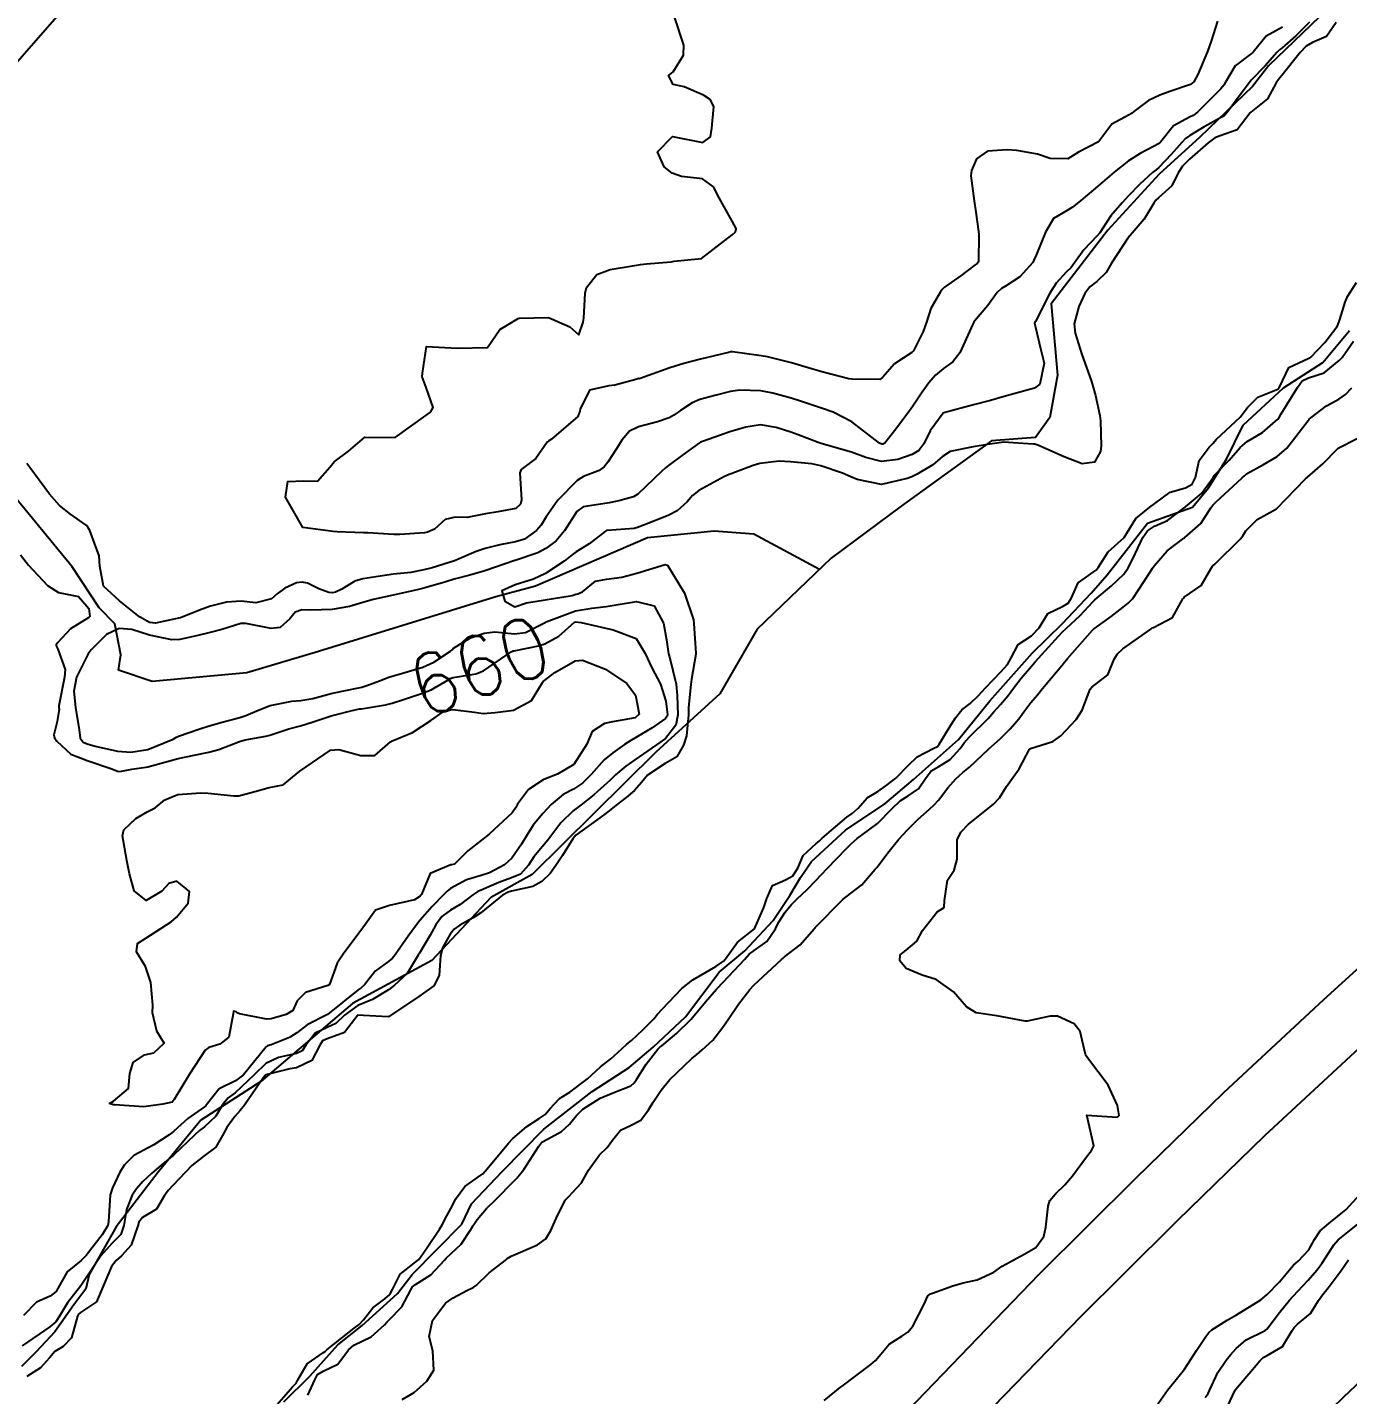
# Model space of a CAD drawing. Header units: metres. Extents: x 292545 to 299085, y 7450245 to 7463078.
# Drawn here: x 295875.1 to 295961.9, y 7459242 to 7459331.9 of the extents above; entities that cross this region are included whole.
import ezdxf
from ezdxf.enums import TextEntityAlignment as Align

# ---------------------------------------------------------------- set-up
doc = ezdxf.new("R2010")
doc.units = ezdxf.units.M
for name, color, linetype in [('Cotas', 45, 'Continuous'), ('Curvas de Nivel 1m', 11, 'Continuous'), ('Curvas de Nivel 5m', 15, 'Continuous'), ('Edificações', 30, 'Continuous'), ('Hidrografia', 140, 'Continuous'), ('Linha Férrea', 20, 'Continuous'), ('Vias Primárias', 230, 'Continuous')]:
    doc.layers.add(name, color=color, linetype=linetype)
doc.styles.add('Style-STANDARD', font='STANDARD.shx')

msp = doc.modelspace()

# ---------------------------------------------------------------- linework, layer by layer
at = {"layer": 'Curvas de Nivel 1m', "flags": 128}
for points, elevation in [([(295959.434, 7459332.243), (295958.524, 7459331.362), (295957.617, 7459330.566), (295957.455, 7459330.432), (295957.298, 7459330.273), (295956.513, 7459329.372), (295955.594, 7459328.431), (295955.523, 7459328.361), (295955.47, 7459328.291), (295954.664, 7459327.217), (295954.005, 7459326.306), (295953.794, 7459326.083), (295953.568, 7459325.954), (295952.507, 7459325.377), (295951.55, 7459324.796), (295951.28, 7459324.61), (295951.022, 7459324.345), (295950.338, 7459323.548), (295949.526, 7459322.691), (295949.347, 7459322.539), (295949.113, 7459322.364), (295948.277, 7459321.61), (295947.507, 7459320.818), (295947.102, 7459320.386), (295946.369, 7459319.517), (295945.633, 7459318.408), (295945.471, 7459318.21), (295944.584, 7459317.297), (295943.977, 7459316.425), (295943.745, 7459316.131), (295943.444, 7459315.844), (295942.768, 7459315.105), (295942.348, 7459314.446), (295941.404, 7459312.578), (295941.36, 7459312.504), (295941.346, 7459312.461), (295941.4, 7459312.211), (295941.731, 7459310.8), (295941.837, 7459310.453), (295941.987, 7459309.838), (295941.694, 7459308.455), (295941.35, 7459308.186), (295939.997, 7459307.823), (295939.345, 7459307.652), (295938.444, 7459307.387), (295937.339, 7459307.09), (295935.384, 7459306.58), (295935.333, 7459306.554), (295934.478, 7459305.382), (295934.065, 7459304.542), (295933.75, 7459304.102), (295933.302, 7459303.844), (295932.352, 7459303.51), (295931.295, 7459303.376), (295930.251, 7459303.638), (295929.304, 7459303.992), (295927.393, 7459304.537), (295927.312, 7459304.561), (295927.117, 7459304.623), (295925.81, 7459305.135), (295925.32, 7459305.315), (295924.361, 7459305.621), (295923.324, 7459305.778), (295922.359, 7459305.643), (295921.319, 7459305.325), (295919.594, 7459304.716), (295919.391, 7459304.639), (295919.311, 7459304.595), (295918.221, 7459303.809), (295917.288, 7459303.11), (295917.076, 7459302.953), (295916.84, 7459302.747), (295915.268, 7459301.231), (295914.982, 7459301.057), (295914.016, 7459300.782), (295913.388, 7459300.662), (295913.261, 7459300.646), (295911.671, 7459300.394), (295911.256, 7459300.09), (295910.439, 7459298.822), (295909.891, 7459298.172), (295909.225, 7459297.656), (295908.689, 7459297.378), (295907.213, 7459296.872), (295907.178, 7459296.86), (295905.206, 7459296.182), (295904.214, 7459295.906), (295903.2, 7459295.639), (295902.643, 7459295.471), (295901.194, 7459295.045), (295900.758, 7459294.937), (295899.189, 7459294.595), (295897.858, 7459294.302), (295897.184, 7459294.115), (295896.316, 7459293.854), (295895.179, 7459293.652), (295893.773, 7459293.615), (295893.179, 7459293.638), (295892.74, 7459293.472), (295892.382, 7459293.038), (295891.752, 7459292.456), (295891.163, 7459292.39), (295889.506, 7459292.729), (295889.168, 7459292.731), (295887.91, 7459292.344), (295887.159, 7459292.139), (295886.333, 7459291.931), (295885.151, 7459291.667), (295884.631, 7459291.647), (295883.155, 7459291.952), (295881.995, 7459292.327), (295881.161, 7459292.408), (295880.328, 7459292.006), (295879.528, 7459291.186), (295879.337, 7459290.992), (295879.138, 7459290.742), (295878.376, 7459289.201), (295878.195, 7459288.285), (295878.31, 7459287.202), (295878.536, 7459285.743), (295878.61, 7459285.197), (295878.804, 7459284.927), (295879.069, 7459284.812), (295879.585, 7459284.667), (295881.065, 7459284.332), (295881.943, 7459284.282), (295883.066, 7459284.451), (295884.728, 7459285.125), (295884.941, 7459285.256), (295885.076, 7459285.326), (295886.404, 7459285.786), (295887.086, 7459286.001), (295887.938, 7459286.244), (295889.095, 7459286.56), (295889.49, 7459286.681), (295890.38, 7459287.061), (295891.106, 7459287.346), (295892.526, 7459287.619), (295893.109, 7459287.665), (295893.901, 7459287.808), (295895.114, 7459288.128), (295895.82, 7459288.289), (295897.119, 7459288.551), (295897.452, 7459288.644), (295898.285, 7459288.968), (295898.893, 7459289.195), (295899.126, 7459289.271), (295899.583, 7459289.409), (295901.132, 7459289.855), (295901.862, 7459290.196), (295902.961, 7459290.912), (295903.054, 7459291.001), (295903.146, 7459291.104), (295904.278, 7459291.777), (295905.161, 7459292.104), (295905.87, 7459292.172), (295907.161, 7459292.052), (295907.877, 7459292.138), (295909.172, 7459292.796), (295909.2, 7459292.812), (295909.246, 7459292.839), (295911.18, 7459293.552), (295912.249, 7459293.732), (295913.183, 7459293.837), (295913.984, 7459293.983), (295915.187, 7459294.18), (295916.331, 7459293.899), (295916.947, 7459292.743), (295917.157, 7459291.666), (295917.293, 7459290.738), (295917.342, 7459290.537), (295917.783, 7459288.733), (295917.846, 7459287.998), (295917.893, 7459286.732), (295917.776, 7459286.043), (295917.077, 7459285.177), (295916.506, 7459284.749), (295915.063, 7459283.762), (295914.477, 7459283.358), (295913.799, 7459282.783), (295913.417, 7459282.417), (295913.042, 7459282.07), (295912.369, 7459281.464), (295911.536, 7459280.812), (295911.019, 7459280.414), (295910.21, 7459279.629), (295909.604, 7459278.834), (295909.355, 7459278.481), (295908.995, 7459278.078), (295908.435, 7459277.399), (295908.088, 7459276.849), (295907.565, 7459276.263), (295906.97, 7459276.016), (295906.126, 7459275.712), (295904.958, 7459275.203), (295904.741, 7459275.107), (295904.422, 7459274.895), (295903.581, 7459274.269), (295902.943, 7459273.895), (295902.385, 7459273.469), (295901.979, 7459272.92), (295901.609, 7459272.24), (295900.914, 7459271.065), (295900.837, 7459270.931), (295900.11, 7459269.726), (295899.261, 7459268.954), (295898.88, 7459268.66), (295897.827, 7459268.017), (295896.869, 7459267.633), (295895.993, 7459266.993), (295895.42, 7459266.436), (295894.851, 7459266.188), (295894.061, 7459265.801), (295893.444, 7459265.024), (295893.201, 7459264.654), (295892.827, 7459264.473), (295891.656, 7459264.21), (295890.82, 7459263.806), (295890.04, 7459263.062), (295888.801, 7459261.892), (295888.333, 7459261.549), (295887.968, 7459261.088), (295887.517, 7459260.357), (295886.771, 7459259.655), (295886.459, 7459259.414), (295886.13, 7459259.109), (295884.75, 7459257.79), (295884.383, 7459257.497), (295883.924, 7459257.138), (295883.306, 7459256.575), (295882.732, 7459256.055), (295882.3, 7459255.582), (295882.035, 7459255.157), (295881.658, 7459254.211), (295881.486, 7459253.162), (295881.277, 7459252.574), (295880.681, 7459251.98), (295879.963, 7459251.181), (295878.653, 7459249.2), (295877.771, 7459248.074), (295877.238, 7459247.214), (295877.005, 7459246.831), (295876.616, 7459246.505), (295874.795, 7459245.247)], 659), ([(295961.181, 7459332.225), (295960.541, 7459331.319), (295959.623, 7459330.922), (295959.197, 7459330.669), (295958.799, 7459330.252), (295957.598, 7459328.752), (295957.376, 7459328.491), (295957.238, 7459328.274), (295956.659, 7459327.202), (295955.573, 7459326.344), (295955.546, 7459326.317), (295955.529, 7459326.29), (295954.678, 7459325.176), (295953.55, 7459324.784), (295953.21, 7459324.653), (295952.751, 7459324.322), (295951.532, 7459323.255), (295951.08, 7459322.792), (295950.799, 7459322.347), (295950.372, 7459321.494), (295949.506, 7459320.697), (295949.317, 7459320.549), (295949.181, 7459320.363), (295948.56, 7459319.296), (295947.758, 7459318.377), (295947.47, 7459318.065), (295946.396, 7459316.401), (295946.055, 7459315.793), (295945.435, 7459315.217), (295944.984, 7459314.86), (295944.646, 7459314.418), (295944.266, 7459313.57), (295943.963, 7459312.424), (295944.012, 7459311.809), (295944.46, 7459310.419), (295945.069, 7459308.702), (295945.162, 7459308.412), (295945.346, 7459307.72), (295945.642, 7459306.407), (295945.685, 7459306.051), (295945.725, 7459304.406), (295945.684, 7459304.03), (295945.297, 7459303.339), (295944.486, 7459303.227), (295943.302, 7459303.685), (295941.557, 7459304.456), (295941.375, 7459304.521), (295941.314, 7459304.521), (295941.255, 7459304.519), (295939.314, 7459304.637), (295939.165, 7459304.631), (295938.259, 7459304.491), (295937.449, 7459304.36), (295937.31, 7459304.337), (295935.796, 7459304.035), (295935.301, 7459303.716), (295934.67, 7459303.158), (295933.635, 7459302.546), (295933.406, 7459302.424), (295933.281, 7459302.368), (295932.977, 7459302.251), (295931.276, 7459301.855), (295929.682, 7459302.193), (295929.281, 7459302.376), (295928.73, 7459302.606), (295927.29, 7459303.091), (295926.705, 7459303.216), (295925.294, 7459303.365), (295924.559, 7459303.392), (295923.292, 7459303.246), (295922.846, 7459303.118), (295921.69, 7459302.686), (295921.396, 7459302.574), (295921.281, 7459302.529), (295920.971, 7459302.386), (295919.27, 7459301.471), (295918.859, 7459301.132), (295918.509, 7459300.728), (295917.857, 7459300.134), (295917.254, 7459299.836), (295915.699, 7459299.215), (295915.245, 7459299.028), (295915.035, 7459298.982), (295913.243, 7459298.844), (295913.202, 7459298.831), (295913.139, 7459298.791), (295912.062, 7459297.97), (295911.222, 7459297.442), (295910.863, 7459297.17), (295910.423, 7459296.822), (295909.205, 7459296.01), (295908.414, 7459295.634), (295907.197, 7459295.271), (295906.327, 7459294.873), (295906.516, 7459294.2), (295907.183, 7459293.83), (295907.956, 7459294.081), (295909.187, 7459294.285), (295910.955, 7459294.578), (295911.191, 7459294.647), (295911.325, 7459294.675), (295911.636, 7459294.806), (295912.476, 7459295.521), (295913.201, 7459295.639), (295914.206, 7459295.776), (295915.206, 7459296.031), (295917.074, 7459296.605), (295917.211, 7459296.57), (295918.335, 7459294.729), (295918.92, 7459292.978), (295918.956, 7459292.722), (295919.084, 7459290.78), (295919.078, 7459290.721), (295918.787, 7459289.063), (295918.756, 7459288.724), (295918.608, 7459287.217), (295918.59, 7459286.725), (295918.463, 7459285.342), (295918.281, 7459284.728), (295917.822, 7459283.975), (295917.061, 7459283.537), (295915.904, 7459282.757), (295915.519, 7459282.29), (295915.038, 7459281.763), (295914.506, 7459281.3), (295913.837, 7459280.782), (295913.382, 7459280.424), (295913.016, 7459280.13), (295911.183, 7459278.817), (295911.001, 7459278.588), (295910.326, 7459277.49), (295909.882, 7459276.831), (295909.503, 7459276.307), (295908.967, 7459275.782), (295908.363, 7459275.445), (295906.957, 7459275.139), (295906.739, 7459275.081), (295906.372, 7459274.869), (295904.941, 7459273.724), (295904.44, 7459273.393), (295903.574, 7459272.904), (295903.203, 7459272.633), (295902.927, 7459272.304), (295902.422, 7459271.411), (295902.288, 7459270.916), (295902.213, 7459269.597), (295901.863, 7459268.92), (295900.876, 7459268.206), (295899.001, 7459266.959), (295898.921, 7459266.901), (295898.862, 7459266.889), (295897.238, 7459266.976), (295896.863, 7459266.984), (295895.984, 7459265.855), (295894.839, 7459265.431), (295894.545, 7459265.305), (295894.357, 7459265.015), (295893.845, 7459263.998), (295892.818, 7459263.533), (295892.396, 7459263.456), (295890.813, 7459263.067), (295890.789, 7459263.05), (295890.656, 7459262.897), (295889.4, 7459261.071), (295889.13, 7459260.732), (295888.782, 7459260.329), (295888.252, 7459259.604), (295887.955, 7459259.088), (295887.525, 7459258.323), (295886.749, 7459257.745), (295885.946, 7459257.112), (295884.73, 7459255.819), (295884.387, 7459255.473), (295884.149, 7459255.136), (295883.623, 7459254.227), (295882.701, 7459253.681), (295882.464, 7459253.384), (295882.404, 7459253.153), (295881.959, 7459251.878), (295881.326, 7459251.163), (295880.972, 7459250.865), (295880.666, 7459250.47), (295880.119, 7459249.178), (295879.68, 7459248.142), (295878.627, 7459247.444), (295878.492, 7459247.335), (295878.438, 7459247.202), (295878.035, 7459245.779), (295877.494, 7459245.211), (295876.935, 7459244.88), (295876.592, 7459244.463), (295875.996, 7459243.815), (295875.1, 7459243.242)], 658), ([(295953.372, 7459332.314), (295952.95, 7459330.993), (295952.712, 7459330.324), (295952.074, 7459328.809), (295951.817, 7459328.337), (295951.591, 7459328.152), (295950.252, 7459327.688), (295949.584, 7459327.444), (295948.837, 7459327.111), (295947.885, 7459326.377), (295947.711, 7459326.239), (295947.57, 7459326.167), (295946.418, 7459325.539), (295945.575, 7459324.41), (295945.543, 7459324.388), (295944.242, 7459323.716), (295943.531, 7459323.26), (295942.384, 7459323.3), (295941.534, 7459323.582), (295940.183, 7459323.827), (295939.537, 7459323.859), (295938.265, 7459323.764), (295937.531, 7459323.26), (295937.207, 7459322.505), (295937.167, 7459322.153), (295937.371, 7459320.502), (295937.492, 7459319.761), (295937.664, 7459318.498), (295937.678, 7459318.29), (295937.663, 7459316.498), (295937.57, 7459316.381), (295937.451, 7459316.298), (295936.523, 7459315.594), (295935.436, 7459314.83), (295935.284, 7459314.682), (295935.164, 7459314.533), (295934.521, 7459313.434), (295934.247, 7459312.542), (295934.031, 7459311.91), (295933.384, 7459310.645), (295933.287, 7459310.551), (295932.151, 7459309.789), (295931.358, 7459308.893), (295931.169, 7459308.769), (295929.356, 7459308.781), (295929.149, 7459308.809), (295927.363, 7459309.268), (295926.458, 7459309.543), (295925.371, 7459309.862), (295923.794, 7459310.249), (295923.378, 7459310.327), (295921.496, 7459310.575), (295921.382, 7459310.576), (295921.238, 7459310.549), (295919.377, 7459310.109), (295918.287, 7459309.818), (295917.371, 7459309.522), (295915.418, 7459308.824), (295915.363, 7459308.818), (295915.309, 7459308.825), (295915.137, 7459308.772), (295913.757, 7459308.385), (295913.356, 7459308.346), (295912.1, 7459308.054), (295911.468, 7459306.809), (295911.447, 7459306.694), (295911.328, 7459306.339), (295909.597, 7459304.836), (295909.419, 7459304.731), (295909.31, 7459304.637), (295908.571, 7459303.57), (295907.59, 7459302.857), (295907.511, 7459302.627), (295907.623, 7459300.856), (295907.544, 7459300.573), (295907.257, 7459300.282), (295906.056, 7459300.071), (295905.253, 7459299.936), (295904.057, 7459299.704), (295903.251, 7459299.717), (295902.593, 7459299.573), (295901.899, 7459298.923), (295901.439, 7459298.729), (295901.239, 7459298.683), (295899.621, 7459298.57), (295899.237, 7459298.578), (295897.528, 7459298.687), (295897.239, 7459298.69), (295895.493, 7459298.744), (295895.24, 7459298.775), (295893.243, 7459299.03), (295892.11, 7459301.042), (295892.251, 7459302.068), (295893.279, 7459302.116), (295894.212, 7459302.083), (295895.016, 7459303.004), (295895.296, 7459303.352), (295896.243, 7459304.051), (295897.313, 7459304.98), (295899.313, 7459304.96), (295901.328, 7459306.409), (295901.63, 7459306.627), (295901.81, 7459306.925), (295901.352, 7459308.235), (295901.091, 7459308.933), (295901.108, 7459309.19), (295901.383, 7459310.93), (295903.382, 7459310.831), (295905.383, 7459310.88), (295906.204, 7459312.063), (295907.402, 7459312.776), (295907.474, 7459312.787), (295909.403, 7459312.84), (295910.806, 7459312.228), (295911.392, 7459311.699), (295911.681, 7459312.527), (295911.708, 7459312.807), (295911.795, 7459314.439), (295911.891, 7459314.805), (295912.58, 7459315.66), (295913.445, 7459316.006), (295914.924, 7459316.244), (295915.448, 7459316.317), (295915.847, 7459316.358), (295917.451, 7459316.51), (295917.654, 7459316.535), (295919.453, 7459316.72), (295921.469, 7459318.277), (295921.685, 7459318.474), (295921.733, 7459318.687), (295921.48, 7459319.177), (295920.604, 7459320.703), (295920.235, 7459321.434), (295919.515, 7459321.96), (295918.144, 7459322.107), (295917.519, 7459322.322), (295917.001, 7459322.745), (295916.551, 7459323.737), (295917.553, 7459324.74), (295919.547, 7459324.344), (295920.044, 7459324.713), (295920.137, 7459325.29), (295920.27, 7459326.71), (295920.025, 7459327.161), (295919.58, 7459327.449), (295918.314, 7459328.004), (295917.587, 7459328.153), (295917.289, 7459328.743), (295917.459, 7459328.877), (295917.597, 7459328.985), (295918.274, 7459330.072), (295918.293, 7459330.733), (295917.643, 7459332.74)], 661), ([(295891.262, 7459241.049), (295892.568, 7459242.555), (295892.799, 7459242.799), (295892.923, 7459243.027), (295893.54, 7459244.069), (295894.6, 7459244.818), (295894.718, 7459244.891), (295894.847, 7459245.006), (295896.617, 7459246.415), (295896.947, 7459246.649), (295897.243, 7459246.974), (295897.849, 7459247.75), (295898.637, 7459248.345), (295898.969, 7459248.627), (295899.136, 7459248.955), (295899.65, 7459249.958), (295900.67, 7459250.774), (295900.77, 7459250.84), (295900.862, 7459250.937), (295901.337, 7459251.588), (295902.23, 7459252.917), (295902.403, 7459253.208), (295902.706, 7459253.791), (295903.096, 7459254.527), (295903.289, 7459254.904), (295903.889, 7459255.735), (295904.734, 7459256.317), (295905.068, 7459256.557), (295905.355, 7459256.884), (295906.76, 7459258.575), (295907.03, 7459258.857), (295907.964, 7459259.66), (295908.783, 7459260.201), (295909.168, 7459260.456), (295909.481, 7459260.833), (295910.115, 7459261.512), (295910.804, 7459261.935), (295911.966, 7459262.803), (295912.821, 7459263.598), (295913.483, 7459264.127), (295914.214, 7459264.776), (295914.534, 7459265.076), (295914.841, 7459265.333), (295915.598, 7459266.016), (295916.318, 7459266.755), (295916.567, 7459267.052), (295916.869, 7459267.385), (295918.17, 7459268.731), (295918.889, 7459269.312), (295920.387, 7459270.194), (295920.901, 7459270.541), (295921.038, 7459270.698), (295921.816, 7459271.79), (295922.933, 7459272.655), (295923.557, 7459274.054), (295923.748, 7459274.662), (295924.112, 7459275.508), (295924.965, 7459275.88), (295925.465, 7459276.148), (295925.777, 7459276.642), (295926.146, 7459277.478), (295926.998, 7459278.27), (295927.195, 7459278.432), (295927.392, 7459278.624), (295929.017, 7459279.993), (295929.368, 7459280.248), (295929.756, 7459280.593), (295930.354, 7459281.266), (295931.04, 7459281.698), (295931.566, 7459282.052), (295932.238, 7459282.562), (295933.062, 7459283.427), (295933.636, 7459283.975), (295934.719, 7459284.534), (295934.965, 7459284.64), (295935.076, 7459284.806), (295935.73, 7459285.88), (295936.157, 7459286.519), (295936.568, 7459287.049), (295937.107, 7459287.467), (295937.648, 7459287.969), (295938.125, 7459288.495), (295939.134, 7459289.544), (295939.571, 7459290.044), (295939.809, 7459290.473), (295940.28, 7459291.34), (295941.157, 7459291.908), (295941.657, 7459292.453), (295942.227, 7459293.394), (295943.184, 7459293.842), (295943.557, 7459294.056), (295943.776, 7459294.424), (295944.211, 7459295.412), (295945.21, 7459296.111), (295945.393, 7459296.226), (295945.533, 7459296.407), (295946.178, 7459297.445), (295947.233, 7459298.374), (295947.245, 7459298.39), (295948.006, 7459299.625), (295948.927, 7459300.365), (295949.266, 7459300.627), (295950.262, 7459301.361), (295951.276, 7459301.651), (295951.717, 7459301.897), (295951.923, 7459302.334), (295952.18, 7459303.451), (295952.835, 7459304.325), (295953.074, 7459304.564), (295953.318, 7459304.852), (295954.856, 7459306.297), (295955.339, 7459306.923), (295956.031, 7459307.598), (295957.352, 7459308.139), (295957.449, 7459308.269), (295958.07, 7459309.562), (295959.382, 7459310.161), (295959.439, 7459310.182), (295959.513, 7459310.239), (295960.422, 7459311.2), (295961.231, 7459312.222), (295961.291, 7459312.335), (295961.408, 7459312.713), (295961.778, 7459313.858), (295961.925, 7459314.215), (295962.504, 7459315.142)], 658), ([(295893.579, 7459242.004), (295894.04, 7459243.015), (295894.219, 7459243.373), (295894.581, 7459243.581), (295895.542, 7459244.042), (295896.239, 7459244.985), (295896.606, 7459245.294), (295897.733, 7459245.847), (295898.62, 7459246.642), (295898.765, 7459246.815), (295898.927, 7459246.957), (295899.757, 7459247.823), (295900.354, 7459248.943), (295900.458, 7459249.129), (295900.648, 7459249.281), (295901.654, 7459249.929), (295902.57, 7459250.912), (295902.674, 7459251.019), (295903.651, 7459251.933), (295904.291, 7459252.894), (295904.433, 7459253.156), (295904.7, 7459253.551), (295905.32, 7459254.271), (295905.927, 7459254.878), (295906.321, 7459255.272), (295906.725, 7459255.682), (295907.323, 7459256.272), (295907.778, 7459256.854), (295908.758, 7459258.377), (295908.964, 7459258.635), (295909.319, 7459258.834), (295910.253, 7459259.342), (295910.778, 7459259.818), (295911.223, 7459260.377), (295911.661, 7459260.807), (295912.8, 7459261.542), (295913.687, 7459261.898), (295914.809, 7459262.351), (295915.036, 7459262.542), (295915.184, 7459262.766), (295915.812, 7459263.771), (295916.593, 7459264.752), (295916.712, 7459264.874), (295916.836, 7459264.979), (295917.802, 7459265.783), (295918.766, 7459266.721), (295918.864, 7459266.83), (295919.713, 7459267.873), (295920.443, 7459268.704), (295920.887, 7459269.151), (295922.306, 7459270.679), (295922.587, 7459270.996), (295922.911, 7459271.232), (295923.757, 7459271.825), (295924.32, 7459272.656), (295924.518, 7459273.073), (295924.944, 7459273.75), (295925.351, 7459274.243), (295925.75, 7459274.642), (295926.371, 7459275.224), (295926.965, 7459275.842), (295927.71, 7459276.619), (295928.338, 7459277.254), (295928.993, 7459277.943), (295929.322, 7459278.273), (295929.678, 7459278.593), (295930.441, 7459279.154), (295931.013, 7459279.593), (295931.99, 7459280.565), (295932.512, 7459281.077), (295933.036, 7459281.408), (295933.714, 7459281.872), (295934.186, 7459282.539), (295934.557, 7459283.036), (295935.061, 7459283.337), (295935.796, 7459283.792), (295936.448, 7459284.516), (295936.711, 7459284.88), (295937.081, 7459285.272), (295938.295, 7459286.492), (295938.672, 7459286.914), (295939.107, 7459287.399), (295939.603, 7459287.988), (295939.963, 7459288.472), (295940.466, 7459289.13), (295941.138, 7459289.926), (295941.388, 7459290.21), (295941.612, 7459290.455), (295943.16, 7459292.153), (295943.449, 7459292.427), (295944.339, 7459293.255), (295945.189, 7459294.153), (295945.319, 7459294.28), (295945.474, 7459294.407), (295946.396, 7459295.203), (295947.209, 7459295.98), (295947.508, 7459296.386), (295947.807, 7459296.969), (295948.469, 7459298.371), (295948.78, 7459298.827), (295949.244, 7459299.12), (295950.094, 7459299.508), (295951.19, 7459300.341), (295951.235, 7459300.368), (295951.263, 7459300.391), (295952.329, 7459301.273), (295953.09, 7459302.322), (295953.159, 7459302.447), (295953.287, 7459302.595), (295954.15, 7459303.458), (295954.864, 7459304.297), (295955.317, 7459304.682), (295956.323, 7459305.28), (295957.332, 7459306.151), (295957.421, 7459306.269), (295957.571, 7459306.502), (295958.638, 7459308.251), (295958.937, 7459308.668), (295959.362, 7459308.869), (295960.386, 7459309.211), (295961.38, 7459310.007), (295961.48, 7459310.12), (295961.57, 7459310.218), (295962.318, 7459311.286)], 659), ([(295927.515, 7459241.669), (295928.572, 7459242.527), (295928.707, 7459242.608), (295930.587, 7459244.028), (295930.886, 7459244.281), (295931.131, 7459244.575), (295931.797, 7459245.376), (295932.613, 7459245.889), (295933.009, 7459246.162), (295933.351, 7459246.549), (295934.097, 7459247.997), (295934.327, 7459248.535), (295934.498, 7459248.68), (295934.646, 7459248.728), (295935.974, 7459249.196), (295936.656, 7459249.392), (295937.569, 7459249.591), (295938.667, 7459250.089), (295939.23, 7459250.482), (295940.675, 7459251.287), (295941.422, 7459251.713), (295941.955, 7459252.447), (295942.097, 7459253.048), (295942.233, 7459254.445), (295942.348, 7459254.814), (295942.725, 7459255.238), (295943.328, 7459255.837), (295943.838, 7459256.424), (295944.756, 7459257.683), (295945.084, 7459258.083), (295945.243, 7459258.405), (295944.783, 7459260.41), (295946.782, 7459260.283), (295946.852, 7459260.32), (295946.907, 7459260.389), (295946.793, 7459261.057), (295946.184, 7459262.396), (295944.831, 7459264.183), (295944.736, 7459264.315), (295944.701, 7459264.412), (295944.345, 7459265.914), (295943.948, 7459266.424), (295942.86, 7459266.926), (295942.384, 7459266.921), (295940.855, 7459266.583), (295940.731, 7459266.585), (295938.868, 7459266.947), (295937.513, 7459267.144), (295936.873, 7459267.541), (295936.026, 7459268.519), (295934.891, 7459269.322), (295933.97, 7459269.62), (295932.898, 7459270.06), (295932.481, 7459270.564), (295932.52, 7459270.953), (295932.913, 7459271.265), (295933.617, 7459271.855), (295933.976, 7459272.544), (295934.945, 7459273.783), (295935.401, 7459274.073), (295935.419, 7459274.525), (295935.634, 7459275.856), (295936.071, 7459276.519), (295936.261, 7459277.24), (295936.259, 7459278.517), (295936.511, 7459279.012), (295937.013, 7459279.536), (295938.198, 7459280.492), (295938.66, 7459280.854), (295939.035, 7459281.269), (295939.512, 7459282.009), (295939.832, 7459282.472), (295940.333, 7459283.188), (295941.027, 7459284.46), (295941.045, 7459284.489), (295941.073, 7459284.51), (295942.552, 7459284.972), (295943.082, 7459285.34), (295944.082, 7459286.425), (295944.485, 7459287.036), (295945.003, 7459288.412), (295945.124, 7459288.546), (295946.167, 7459289.366), (295946.579, 7459290.396), (295946.795, 7459290.745), (295947.15, 7459291.063), (295948.986, 7459292.363), (295949.091, 7459292.434), (295949.165, 7459292.469), (295950.408, 7459293.114), (295951.1, 7459294.341), (295951.131, 7459294.403), (295951.194, 7459294.458), (295952.298, 7459295.233), (295952.933, 7459296.323), (295953.048, 7459296.488), (295953.216, 7459296.657), (295954.895, 7459298.295), (295955.041, 7459298.488), (295955.241, 7459298.82), (295955.976, 7459299.559), (295957.263, 7459300.27), (295959.171, 7459302.242), (295959.284, 7459302.345), (295960.289, 7459303.234), (295961.266, 7459304.22), (295961.285, 7459304.238), (295961.303, 7459304.251), (295962.604, 7459304.917)], 661), ([(295949.012, 7459240.818), (295950.099, 7459242.347), (295950.579, 7459242.923), (295951.205, 7459243.716), (295951.598, 7459244.33), (295951.989, 7459244.939), (295952.616, 7459245.874), (295952.804, 7459246.135), (295953.008, 7459246.316), (295954.002, 7459246.934), (295954.633, 7459247.293), (295956.216, 7459248.276), (295956.647, 7459248.632), (295957.452, 7459249.465), (295958.108, 7459250.256), (295958.364, 7459250.557), (295958.672, 7459250.827), (295959.37, 7459251.556), (295959.761, 7459252.239), (295960.117, 7459252.817), (295960.704, 7459253.294), (295961.826, 7459254.213), (295962.723, 7459255.21)], 662), ([(295952.568, 7459241.856), (295952.758, 7459242.132), (295952.85, 7459242.317), (295953.387, 7459243.509), (295953.939, 7459244.307), (295954.24, 7459244.662), (295954.605, 7459245.091), (295955.255, 7459245.649), (295956.515, 7459246.272), (295956.624, 7459246.352), (295957.457, 7459247.439), (295958.113, 7459248.255), (295958.361, 7459248.538), (295958.649, 7459248.84), (295959.328, 7459249.571), (295959.912, 7459250.238), (295960.239, 7459250.665), (295960.68, 7459251.346), (295961.023, 7459251.89), (295961.316, 7459252.221), (295962.704, 7459253.348)], 663), ([(295953.893, 7459240.973), (295954.506, 7459242.301), (295954.528, 7459242.346), (295954.574, 7459242.406), (295956.158, 7459244.277), (295956.379, 7459244.491), (295956.598, 7459244.602), (295957.655, 7459245.212), (295958.284, 7459246.253), (295958.407, 7459246.47), (295958.627, 7459246.677), (295959.491, 7459247.385), (295960.019, 7459248.236), (295960.269, 7459248.612), (295960.651, 7459249.075), (295961.507, 7459250.217), (295961.987, 7459250.897)], 664)]:
    msp.add_lwpolyline(points, dxfattribs=dict(at, elevation=elevation))
at = {"layer": 'Curvas de Nivel 1m', "elevation": 661, "flags": 128}
msp.add_lwpolyline([(295915.112, 7459288.017), (295915.365, 7459286.766), (295915.091, 7459286.531), (295913.603, 7459286.27), (295913.087, 7459286.149), (295912.257, 7459285.623), (295911.918, 7459284.802), (295911.059, 7459283.47), (295909.988, 7459282.831), (295909.316, 7459282.57), (295909.047, 7459282.449), (295908.074, 7459281.813), (295907.362, 7459280.857), (295907.244, 7459280.635), (295907.017, 7459280.294), (295905.492, 7459278.883), (295904.999, 7459278.479), (295904.098, 7459277.793), (295903.222, 7459276.908), (295903.026, 7459276.866), (295902.982, 7459276.861), (295901.608, 7459276.289), (295901.043, 7459274.929), (295901.012, 7459274.87), (295900.952, 7459274.818), (295900.592, 7459274.578), (295898.945, 7459274.205), (295898.028, 7459273.883), (295897.366, 7459272.976), (295897.189, 7459272.719), (295896.927, 7459272.372), (295895.889, 7459270.995), (295895.509, 7459270.396), (295894.988, 7459269.008), (295894.882, 7459268.937), (295893.414, 7459268.488), (295892.872, 7459267.93), (295892.593, 7459267.305), (295892.143, 7459267.037), (295891.161, 7459266.744), (295890.858, 7459266.724), (295889.081, 7459267.077), (295888.925, 7459267.141), (295888.864, 7459267.199), (295888.692, 7459267.254), (295888.67, 7459267.082), (295888.388, 7459265.536), (295887.792, 7459265.09), (295887.061, 7459264.867), (295886.829, 7459264.686), (295885.802, 7459263.115), (295884.796, 7459261.435), (295884.657, 7459261.269), (295884.035, 7459261.138), (295882.955, 7459260.984), (295882.79, 7459260.967), (295880.867, 7459261.094), (295880.792, 7459261.104), (295880.543, 7459261.174), (295880.795, 7459261.338), (295881.788, 7459262.176), (295881.88, 7459263.159), (295882.094, 7459263.887), (295882.831, 7459264.384), (295883.46, 7459264.518), (295884.137, 7459265.137), (295883.654, 7459265.941), (295883.37, 7459267.142), (295883.375, 7459267.65), (295883.253, 7459269.144), (295882.898, 7459270.183), (295882.316, 7459271.156), (295882.385, 7459271.689), (295882.922, 7459272.047), (295884.599, 7459273.125), (295884.936, 7459273.429), (295885.702, 7459274.356), (295885.801, 7459275.112), (295884.963, 7459275.788), (295884.437, 7459275.652), (295883.97, 7459275.135), (295882.947, 7459274.532), (295882.147, 7459275.158), (295881.844, 7459276.287), (295881.685, 7459277.163), (295881.38, 7459278.785), (295881.488, 7459279.165), (295882.256, 7459279.916), (295883.021, 7459280.342), (295883.544, 7459280.623), (295884.173, 7459281.133), (295885.037, 7459281.499), (295886.535, 7459281.601), (295887.03, 7459281.572), (295888.707, 7459281.404), (295889.028, 7459281.406), (295890.337, 7459281.757), (295891.036, 7459281.955), (295891.949, 7459282.131), (295893.053, 7459283.03), (295895.067, 7459284.407), (295895.615, 7459284.447), (295897.064, 7459284.049), (295897.969, 7459284.065), (295899.008, 7459284.961), (295899.051, 7459284.983), (295899.073, 7459284.987), (295900.452, 7459285.57), (295901.089, 7459285.973), (295901.669, 7459286.349), (295902.48, 7459286.916), (295902.952, 7459287.064), (295903.105, 7459287.079), (295904.524, 7459286.896), (295905.092, 7459286.814), (295905.883, 7459286.878), (295906.942, 7459287.016), (295907.096, 7459287.041), (295908.279, 7459287.675), (295908.99, 7459288.841), (295909.047, 7459288.917), (295909.124, 7459288.98), (295909.806, 7459289.506), (295911.138, 7459290.271), (295911.634, 7459290.309), (295913.132, 7459289.739), (295914.536, 7459288.776)], close=True, dxfattribs=at)
at = {"layer": 'Curvas de Nivel 5m', "elevation": 660, "flags": 128}
for points in [[(295957.638, 7459331.917), (295956.58, 7459331.329), (295955.715, 7459330.289), (295955.671, 7459330.231), (295955.612, 7459330.183), (295954.529, 7459329.375), (295953.896, 7459328.307), (295953.786, 7459328.113), (295953.589, 7459327.879), (295952.063, 7459326.333), (295951.784, 7459326.123), (295951.568, 7459326.02), (295950.478, 7459325.432), (295949.619, 7459324.359), (295949.589, 7459324.313), (295949.542, 7459324.277), (295948.285, 7459323.623), (295947.53, 7459323.127), (295946.589, 7459322.394), (295945.514, 7459321.475), (295944.943, 7459320.981), (295944.252, 7459320.423), (295943.842, 7459320.082), (295943.495, 7459319.876), (295942.591, 7459319.339), (295942.065, 7459318.451), (295941.458, 7459316.932), (295941.31, 7459316.606), (295941.231, 7459316.462), (295940.385, 7459315.524), (295939.437, 7459314.906), (295939.17, 7459314.749), (295938.896, 7459314.485), (295938.274, 7459313.637), (295937.404, 7459312.591), (295937.364, 7459312.54), (295937.342, 7459312.501), (295937.296, 7459312.396), (295936.443, 7459310.514), (295935.971, 7459309.924), (295935.367, 7459309.499), (295934.841, 7459309.055), (295934.392, 7459308.54), (295933.953, 7459307.938), (295933.338, 7459307.013), (295933.012, 7459306.555), (295932.152, 7459305.398), (295931.502, 7459304.577), (295931.38, 7459304.511), (295931.312, 7459304.508), (295931.16, 7459304.582), (295929.327, 7459305.984), (295928.108, 7459306.612), (295927.336, 7459306.88), (295926.028, 7459307.328), (295925.342, 7459307.537), (295924.148, 7459307.859), (295923.346, 7459308.016), (295921.977, 7459308.06), (295921.352, 7459307.969), (295920.338, 7459307.716), (295919.344, 7459307.443), (295918.839, 7459307.227), (295918.074, 7459306.733), (295917.639, 7459306.428), (295917.328, 7459306.257), (295916.568, 7459305.994), (295915.322, 7459305.652), (295914.731, 7459305.364), (295914.227, 7459304.781), (295913.869, 7459304.22), (295913.291, 7459303.339), (295913.049, 7459303.03), (295912.723, 7459302.796), (295911.703, 7459302.381), (295911.276, 7459302.127), (295910.004, 7459300.829), (295909.252, 7459299.745), (295908.903, 7459299.187), (295908.61, 7459298.846), (295907.81, 7459298.278), (295907.231, 7459298.09), (295906.198, 7459297.901), (295905.225, 7459297.655), (295904.646, 7459297.465), (295903.372, 7459296.908), (295903.212, 7459296.849), (295901.737, 7459296.395), (295901.206, 7459296.251), (295900.354, 7459296.092), (295899.203, 7459295.97), (295898.326, 7459295.844), (295897.2, 7459295.656), (295896.671, 7459295.512), (295895.818, 7459294.994), (295895.398, 7459294.791), (295895.19, 7459294.75), (295894.949, 7459294.762), (295894.306, 7459295.013), (295893.561, 7459295.389), (295893.197, 7459295.449), (295892.835, 7459295.395), (295892.068, 7459295.041), (295891.555, 7459294.68), (295891.186, 7459294.36), (295890.152, 7459294.092), (295889.184, 7459294.199), (295888.237, 7459294.138), (295887.18, 7459293.858), (295886.621, 7459293.663), (295885.254, 7459293.119), (295885.196, 7459293.097), (295885.173, 7459293.093), (295883.567, 7459292.744), (295883.168, 7459292.801), (295882.51, 7459293.157), (295881.183, 7459294.219), (295880.138, 7459295.181), (295879.902, 7459296.493), (295879.858, 7459297.184), (295879.239, 7459298.834), (295879.121, 7459299.071), (295879.007, 7459299.194), (295877.962, 7459299.922), (295877.256, 7459300.479), (295876.591, 7459301.227), (295875.289, 7459302.974), (295875.095, 7459303.242)], [(295899.778, 7459241.73), (295900.565, 7459242.194), (295901.407, 7459242.927), (295901.849, 7459243.656), (295901.787, 7459244.922), (295901.549, 7459245.863), (295901.768, 7459246.923), (295902.634, 7459248.05), (295903.133, 7459248.41), (295904.036, 7459248.896), (295904.449, 7459249.088), (295904.648, 7459249.226), (295905.49, 7459250.052), (295906.552, 7459250.871), (295906.613, 7459250.931), (295906.674, 7459251.002), (295906.948, 7459251.138), (295908.683, 7459251.893), (295909.23, 7459252.292), (295909.544, 7459252.831), (295909.896, 7459253.633), (295910.493, 7459254.822), (295910.593, 7459254.943), (295910.716, 7459255.04), (295911.575, 7459255.962), (295912.019, 7459256.801), (295912.753, 7459257.818), (295913.254, 7459258.289), (295913.602, 7459258.782), (295914.127, 7459259.422), (295914.777, 7459259.728), (295915.461, 7459260.085), (295915.968, 7459260.758), (295916.286, 7459261.267), (295916.806, 7459262.057), (295917.339, 7459262.742), (295918.827, 7459264.131), (295919.137, 7459264.41), (295919.504, 7459264.713), (295920.199, 7459265.35), (295920.855, 7459266.2), (295921.064, 7459266.493), (295921.212, 7459266.695), (295921.895, 7459267.706), (295922.633, 7459268.674), (295922.886, 7459268.953), (295924.723, 7459270.652), (295924.817, 7459270.738), (295924.905, 7459270.82), (295925.937, 7459271.621), (295926.844, 7459272.631), (295926.882, 7459272.682), (295926.934, 7459272.74), (295928.758, 7459274.603), (295928.955, 7459274.761), (295929.99, 7459275.562), (295930.87, 7459276.581), (295930.92, 7459276.635), (295930.975, 7459276.699), (295931.79, 7459277.769), (295932.431, 7459278.559), (295933.009, 7459279.191), (295933.688, 7459279.872), (295934.447, 7459280.536), (295934.751, 7459280.809), (295935.032, 7459281.113), (295935.647, 7459281.921), (295936.176, 7459282.519), (295936.642, 7459282.93), (295937.061, 7459283.289), (295938.35, 7459284.491), (295939.08, 7459285.147), (295939.756, 7459285.804), (295940.304, 7459286.468), (295940.638, 7459286.927), (295941.109, 7459287.539), (295941.535, 7459288.037), (295941.871, 7459288.453), (295942.446, 7459289.131), (295943.138, 7459289.977), (295943.516, 7459290.434), (295945.162, 7459292.286), (295945.224, 7459292.347), (295945.297, 7459292.409), (295946.393, 7459293.18), (295947.184, 7459293.795), (295947.513, 7459294.06), (295947.815, 7459294.381), (295948.923, 7459296.077), (295949.105, 7459296.362), (295949.215, 7459296.528), (295950.072, 7459297.504), (295951.16, 7459298.341), (295951.209, 7459298.365), (295951.233, 7459298.377), (295952.285, 7459299.291), (295952.933, 7459300.323), (295953.073, 7459300.514), (295953.267, 7459300.71), (295955.002, 7459302.294), (295955.141, 7459302.436), (295955.287, 7459302.568), (295956.397, 7459303.179), (295957.304, 7459303.703), (295957.931, 7459304.261), (295959.33, 7459306.061), (295959.412, 7459306.159), (295959.508, 7459306.238), (295960.539, 7459307.03), (295961.345, 7459307.471), (295961.79, 7459307.774), (295962.208, 7459308.211)], [(295874.676, 7459297.245), (295875.213, 7459296.566), (295876.467, 7459295.227), (295877.188, 7459294.766), (295878.495, 7459294.509), (295879.178, 7459293.705), (295879.237, 7459293.189), (295879.209, 7459293.153), (295879.172, 7459293.132), (295877.979, 7459292.389), (295877.147, 7459291.478), (295877.04, 7459291.325), (295877.048, 7459291.221), (295877.141, 7459291.043), (295877.629, 7459289.714), (295877.568, 7459289.213), (295877.212, 7459287.326), (295877.213, 7459287.218), (295877.22, 7459287.099), (295877.089, 7459286.286), (295876.878, 7459285.42), (295876.922, 7459285.222), (295877.071, 7459284.989), (295877.997, 7459284.141), (295879.058, 7459283.717), (295880.688, 7459283.174), (295881.051, 7459283.016), (295881.217, 7459283.002), (295882.001, 7459283.161), (295882.929, 7459283.277), (295883.054, 7459283.301), (295883.287, 7459283.378), (295885.06, 7459283.865), (295886.097, 7459284.075), (295887.065, 7459284.284), (295887.713, 7459284.447), (295889.072, 7459284.967), (295889.458, 7459285.074), (295890.808, 7459285.323), (295891.078, 7459285.396), (295892.316, 7459285.806), (295893.088, 7459286.01), (295893.86, 7459286.25), (295895.098, 7459286.658), (295895.366, 7459286.73), (295896.39, 7459286.987), (295896.973, 7459287.112), (295897.104, 7459287.132), (295898.685, 7459287.386), (295899.108, 7459287.49), (295899.923, 7459287.76), (295901.115, 7459288.155), (295901.671, 7459288.371), (295902.625, 7459288.915), (295902.928, 7459289.109), (295903.126, 7459289.179), (295904.609, 7459289.414), (295905.13, 7459289.612), (295906.949, 7459290.863), (295907.079, 7459290.926), (295907.144, 7459290.942), (295908.727, 7459291.266), (295909.151, 7459291.404), (295910.083, 7459291.902), (295911.104, 7459292.811), (295911.173, 7459292.833), (295911.535, 7459292.806), (295913.167, 7459292.414), (295913.636, 7459292.315), (295915.158, 7459291.754), (295915.759, 7459290.761), (295916.193, 7459289.814), (295916.753, 7459288.746), (295917.106, 7459287.616), (295917.218, 7459286.739), (295917.202, 7459286.629), (295917.09, 7459286.496), (295916.204, 7459285.873), (295915.077, 7459285.186), (295914.807, 7459285.041), (295914.397, 7459284.777), (295913.621, 7459284.231), (295913.063, 7459283.764), (295912.19, 7459282.803), (295911.628, 7459282.228), (295911.038, 7459281.851), (295910.36, 7459281.5), (295909.562, 7459280.835), (295909.305, 7459280.552), (295909.017, 7459280.238), (295908.387, 7459279.468), (295908.001, 7459278.85), (295907.617, 7459278.233), (295906.987, 7459277.304), (295906.508, 7459276.867), (295905.508, 7459276.349), (295904.972, 7459276.168), (295903.995, 7459275.872), (295902.959, 7459275.32), (295902.729, 7459275.139), (295902.509, 7459274.914), (295901.746, 7459274.121), (295900.936, 7459273.201), (295900.721, 7459272.933), (295900.175, 7459272.191), (295899.316, 7459270.954), (295899.141, 7459270.725), (295898.907, 7459270.539), (295897.996, 7459269.869), (295897.302, 7459268.976), (295897.074, 7459268.785), (295896.88, 7459268.656), (295894.981, 7459267.125), (295894.863, 7459267.035), (295894.817, 7459267.01), (295893.528, 7459266.348), (295892.845, 7459265.832), (295892.358, 7459265.517), (295891.171, 7459265.047), (295890.913, 7459264.968), (295890.831, 7459264.908), (295889.335, 7459263.072), (295888.809, 7459262.669), (295887.744, 7459262.15), (295886.908, 7459261.099), (295886.866, 7459261.025), (295886.791, 7459260.963), (295885.691, 7459260.205), (295884.767, 7459259.375), (295884.637, 7459259.259), (295884.454, 7459259.133), (295883.444, 7459258.455), (295882.752, 7459258.09), (295882.131, 7459257.774), (295881.523, 7459257.162), (295881.223, 7459256.68), (295880.728, 7459255.648), (295880.577, 7459255.172), (295880.46, 7459253.41), (295880.43, 7459253.174), (295880.053, 7459252.546), (295879, 7459251.195), (295878.67, 7459250.872), (295877.756, 7459250.115), (295877.244, 7459249.214), (295877.033, 7459248.83), (295876.642, 7459248.514), (295875.74, 7459248.129), (295874.879, 7459247.246)]]:
    msp.add_lwpolyline(points, dxfattribs=at)
at = {"layer": 'Edificações'}
msp.add_lwpolyline([(295905.331, 7459364.956), (295834.949, 7459284.451), (295834.072, 7459285.016), (295825.359, 7459275.744), (295820.371, 7459279.042), (295822.272, 7459281.918), (295817.118, 7459284.969), (295821.78, 7459293.305), (295819.141, 7459295.115), (295826.806, 7459305.109), (295829.386, 7459303.13), (295833.148, 7459308.498), (295830.82, 7459310.088), (295834.073, 7459314.044), (295836.421, 7459312.449), (295842.983, 7459321.481), (295843.655, 7459320.992), (295849.425, 7459328.195), (295847.438, 7459329.449), (295853.674, 7459337.22), (295867.194, 7459328.64), (295869.056, 7459331.575), (295856.927, 7459340.072), (295889.901, 7459377.39)], close=True, dxfattribs=at)
at = {"layer": 'Hidrografia'}
for points in [[(295960.075, 7459332.594), (295956.726, 7459329.386), (295955.667, 7459328.021), (295952.213, 7459324.689), (295949.548, 7459322.266), (295946.165, 7459318.581), (295942.435, 7459313.746), (295942.849, 7459309.047), (295942.35, 7459306.279), (295941.408, 7459304.95), (295938.525, 7459304.728), (295932.586, 7459300.447), (295927.985, 7459297.014), (295923.106, 7459292.364), (295920.667, 7459288.101), (295916.454, 7459284.281), (295908.313, 7459276.244), (295905.614, 7459274.728), (295901.734, 7459270.572), (295896.504, 7459267.763), (295890.474, 7459262.622), (295886.537, 7459260.094), (295883.726, 7459256.668), (295880.97, 7459253.074), (295879.208, 7459249.95), (295878.975, 7459249.002), (295878.182, 7459247.946), (295876.948, 7459246.186), (295875.715, 7459244.866), (295874.745, 7459243.898)], [(295891.986, 7459241.581), (295893.699, 7459243.265), (295895.544, 7459245.316), (295897.145, 7459246.602), (295899.477, 7459248.688), (295900.439, 7459249.95), (295903.694, 7459253.247), (295904.33, 7459254.592), (295906.351, 7459256.722), (295909.082, 7459259.487), (295912.269, 7459261.975), (295914.701, 7459263.545), (295916.272, 7459264.89), (295918.405, 7459266.87), (295920.612, 7459269.822), (295922.303, 7459271.222), (295924.173, 7459273.202), (295925.258, 7459274.847), (295925.969, 7459276.042), (295926.68, 7459277.088), (295928.925, 7459279.144), (295931.513, 7459280.878), (295933.384, 7459282.485), (295936.34, 7459285.101), (295938.398, 7459287.642), (295941.21, 7459290.803), (295943.156, 7459292.709), (295945.064, 7459294.727), (295946.111, 7459295.922), (295948.768, 7459299.323), (295951.728, 7459300.384), (295952.775, 7459301.654), (295953.973, 7459303.523), (295955.058, 7459305.765), (295957.72, 7459308.211), (295960.301, 7459309.892), (295962.06, 7459311.985)], [(295927.202, 7459296.268), (295922.899, 7459298.607), (295920.293, 7459298.797), (295915.908, 7459298.353), (295908.535, 7459295.179), (295905.929, 7459294.481), (295894.271, 7459290.893), (295889.568, 7459289.497), (295883.339, 7459288.925), (295881.122, 7459289.664), (295881.284, 7459290.676), (295880.879, 7459292.698), (295879.866, 7459293.75), (295878.084, 7459296.461), (295874.467, 7459300.868), (295872.077, 7459303.902), (295870.781, 7459306.047), (295869.101, 7459308.098)]]:
    msp.add_lwpolyline(points, dxfattribs=at)
at = {"layer": 'Linha Férrea', "linetype": 'Continuous'}
for points in [[(296035.981, 7459326.596), (296025.848, 7459319.769), (296020.228, 7459315.88), (296013.719, 7459311.346), (296007.11, 7459306.568), (296000.097, 7459301.237), (295994.791, 7459297.143), (295986.241, 7459290.402), (295979.901, 7459285.147), (295972.941, 7459279.196), (295965.619, 7459272.791), (295960.35, 7459267.986), (295953.778, 7459261.89), (295947.98, 7459256.261), (295941.626, 7459249.95), (295933.588, 7459241.603), (295927.892, 7459235.729), (295919.422, 7459226.624), (295911.877, 7459217.912), (295904.793, 7459209.42), (295899.864, 7459203.257), (295891.593, 7459192.613), (295884.926, 7459183.774), (295877.753, 7459173.758)], [(296038.151, 7459323.208), (296028.079, 7459316.438), (296022.501, 7459312.589), (296015.98, 7459308.068), (296009.496, 7459303.397), (296002.476, 7459298.131), (295997.197, 7459294.058), (295988.727, 7459287.299), (295982.42, 7459282.155), (295975.5, 7459276.237), (295968.225, 7459269.873), (295962.998, 7459265.107), (295956.471, 7459259.052), (295950.721, 7459253.47), (295947.178, 7459249.95), (295944.4, 7459247.189), (295936.475, 7459239.024), (295930.748, 7459233.315), (295922.447, 7459223.98), (295914.951, 7459215.243), (295907.968, 7459206.854), (295903.032, 7459200.788), (295894.851, 7459190.119), (295888.162, 7459181.465)]]:
    msp.add_lwpolyline(points, dxfattribs=at)
at = {"layer": 'Vias Primárias'}
msp.add_lwpolyline([(295865.572, 7458514.458), (295785.415, 7458724.289, 0.420495), (295782.042, 7458723.873, 0.087123), (295780.124, 7458722.266), (295769.608, 7458740.52), (295808.781, 7458774.298), (295829.054, 7458793.425), (295849.257, 7458813.022), (295861.58, 7458829.293, 0.619503), (295854.29, 7458845.204, -0.023983), (295817.222, 7458849.776, -0.302133), (295779.078, 7458893.566, -0.041596), (295794.767, 7458961.414, -0.007394), (295808.303, 7459013.8, -0.044215), (295837.903, 7459082.123, -0.03276), (295875.911, 7459139.851, -0.031206), (295922.635, 7459201.131, -0.025451), (295970.219, 7459249.95), (295975.417, 7459254.165), (296004.791, 7459280.392), (296030.372, 7459299.512), (296059.88, 7459319.214), (296102.964, 7459347.576)], format="xyb", dxfattribs=at)

# ---------------------------------------------------------------- texts
at = {"layer": 'Cotas', "style": 'Style-STANDARD'}
msp.add_text('660', height=4, rotation=20.50522, dxfattribs=at).set_placement((295904.832, 7459289.931, 660), align=Align.MIDDLE_CENTER)

doc.saveas('drawing.dxf')
